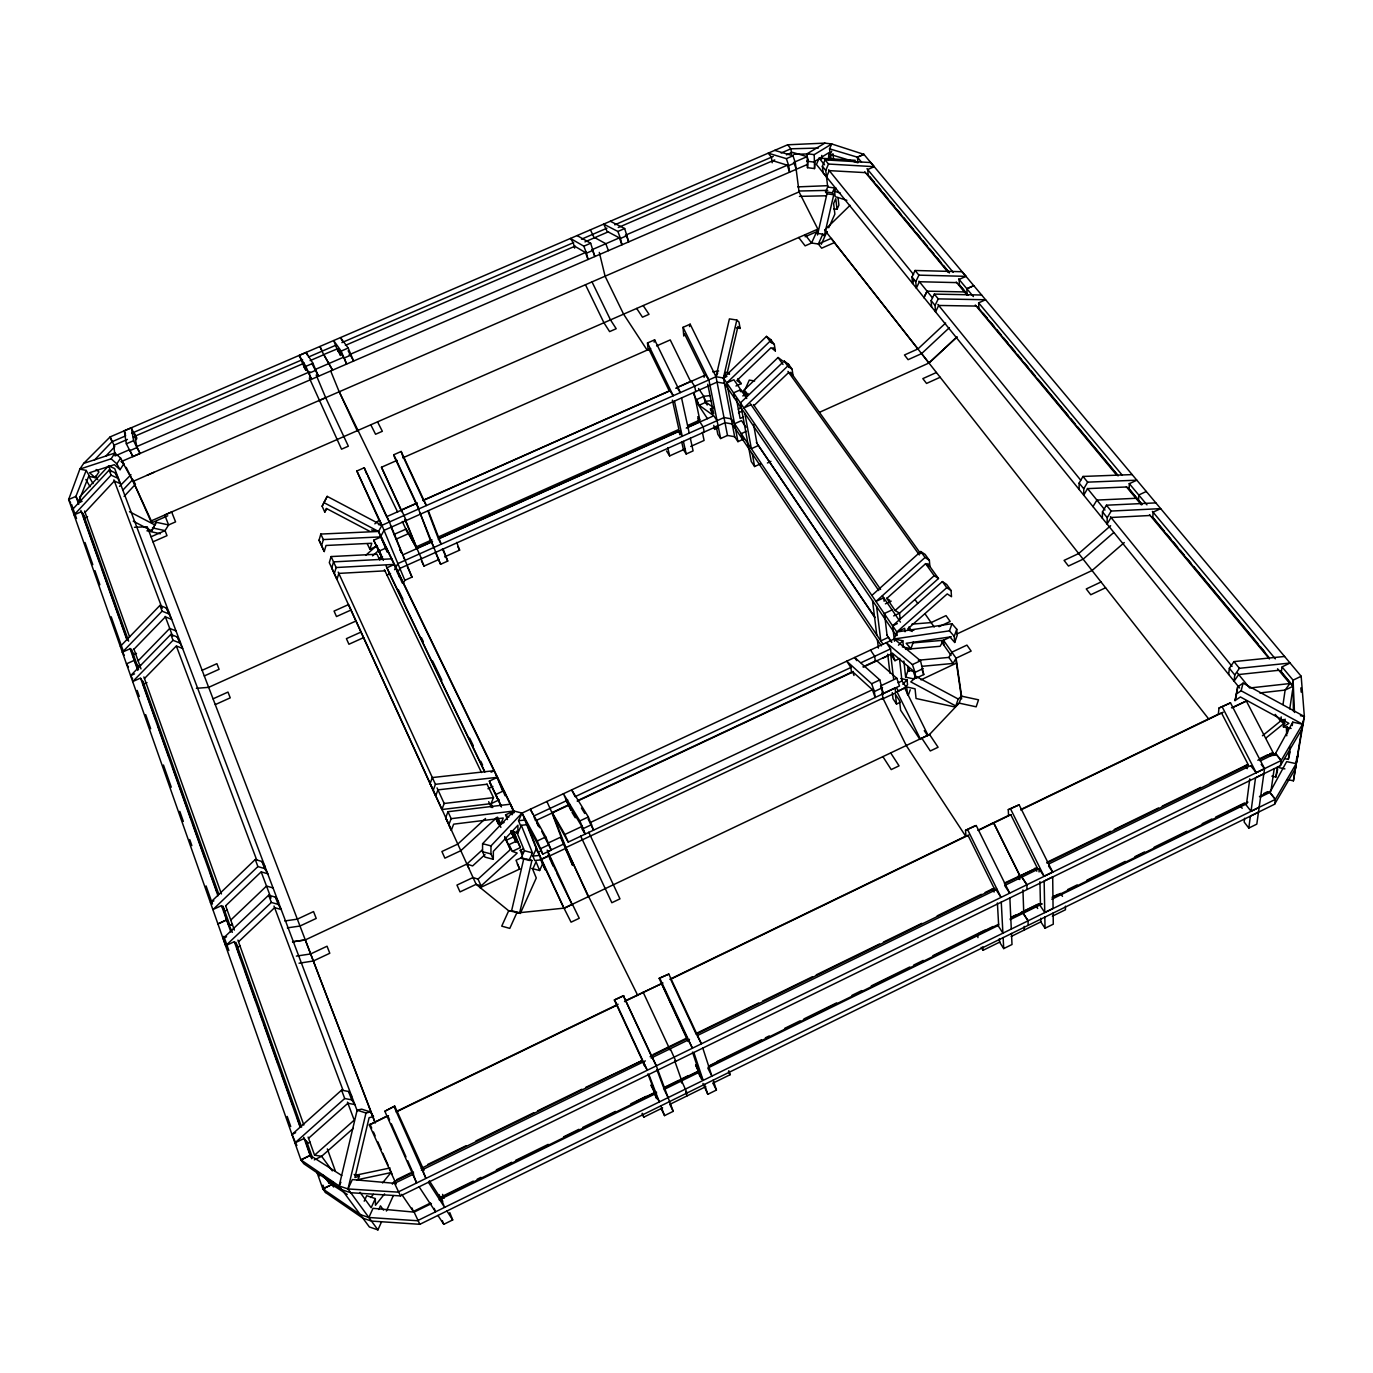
<?xml version="1.0" encoding="UTF-8"?>
<svg xmlns="http://www.w3.org/2000/svg" width="1373" height="1373" viewBox="0 0 1373 1373"><rect width="100%" height="100%" fill="white"/><g stroke="black" fill="none" stroke-linecap="round" stroke-linejoin="round"><path stroke-width="1.5" d="M511.683 831.454L517.844 833.051L517.947 825.19L493.353 851.346L493.285 859.326L484.944 857.112L482.541 851.723L482.592 843.691L513.845 810.997L522.049 813.091L894.235 638.96L949.464 630.842L954.235 636.368L954.698 642.461L949.944 636.986L906.163 643.302L910.917 648.674L913.457 641.672M1079.109 489.509L1079.144 483.073L1082.988 476.448L1132.159 474.595M493.285 859.326L490.933 853.92L490.985 845.905L522.049 813.091L537.221 840.98L542.764 854.109L551.26 850.11L545.768 836.964L530.338 809.212L532.861 814.343M1129.138 489.2L1129.327 483.691L1136.844 480.19L1087.639 482.146L1083.76 488.771L1083.709 495.19L1087.57 488.616L1126.512 486.986M1102.347 518.256L1102.485 511.854L1106.449 505.213L1155.86 502.878M1152.805 517.672L1153.08 512.18L1160.683 508.628L1111.203 511.065L1107.222 517.69L1107.067 524.091L1111.049 517.501L1150.196 515.493M1138.526 500.493L1138.766 495.001L1146.301 491.483M744.097 395.184L744.338 391.048L749.298 380.098L754.618 380.99M831.128 159.165L830.648 155.046L828.417 159.903L828.949 152.643L815.064 161.207L814.532 168.587L807.496 167.678L807.17 153.742L824.847 143.118L831.781 143.976L863.909 154.36L973.766 285.653L966.832 288.742L967.141 294.354L958.955 284.486M807.496 167.678L808.028 160.315M814.532 168.587L814.24 154.634L831.781 143.976L829.532 148.816L830.202 154.411L857.971 162.803L857.387 157.191L829.532 148.816M821.483 159.028L821.758 155.389M1244.659 818.222L1244.161 822.032L1248.795 828.073L1256.81 824.126L1264.55 768.64L1230.5 702.873L1218.984 708.056L1218.349 714.183L1221.541 713.033L1248.349 764.898L1245.019 765.825L1247.233 768.64M1228.681 674.469L1229.35 668.273L1233.949 661.614L1284.596 656.466M1281.284 672.221L1282.039 666.9L1290.088 663.022L1239.407 668.308L1234.773 674.967L1234.087 681.145L1238.686 674.538L1278.812 670.281M1285.162 719.177L1283.326 726.815L1288.887 723.331L1240.403 696.969L1235.031 700.573L1237.674 686.809L1243.08 683.136L1304.35 716.5L1293.417 780.825L1287.308 779.504M1236.97 692.987L1237.674 686.809M1246.667 802.793L1249.773 778.851M1248.795 828.073L1250.391 816.128L1258.475 812.164M1259.161 807.307L1251.043 811.289L1255.523 777.822L1263.829 773.754M1262.456 735.756L1280.614 721.014L1281.215 716.895M1283.017 704.521L1285.128 690.07L1289.848 683.548L1277.576 668.788M1274.195 768.794L1270.969 790.882L1259.453 796.512M1271.861 776.14L1275.877 777.015L1277.336 767.25L1284.888 768.897M1293.383 711.163L1293.091 680.167L1282.159 667.055M319.669 1175.906L316.923 1172.233L322.844 1188.915L325.59 1192.536L362.867 1218.16L371.465 1221.078L419.863 1224.304L1274.607 804.235L1275.345 799.378L1296.181 763.663L1297.948 756.094M824.847 143.118L787.656 144.783L110.132 436.906L83.633 463.422L79.857 469.103L68.65 499.532L300.91 1159.893L303.811 1163.738L341.946 1189.773L350.767 1192.725L400.487 1195.917L1280.408 765.653L1281.181 760.505L1302.548 724.189L1304.35 716.5L1301.175 676.254L973.783 285.653L966.849 288.742L958.629 278.873M1289.762 708.914L1292.559 690.31M1292.216 725.631L1292.748 722.147L1302.548 724.189L1293.417 780.825M1284.51 758.582L1288.32 759.406L1290.225 747.187M677.129 387.615L680.39 392.575L654.629 339.835L647.507 342.975L648.09 350.029M654.114 342.186L654.629 339.835M817.484 235.006L826.958 193.816L825.516 191.877L827.713 187.054L825.757 170.441L828.485 164.039L825.087 159.869L822.358 166.253L823.165 172.792L826.546 176.98L829.275 170.63L865.471 172.638M825.516 191.877L832.33 192.769L833.754 194.726L824.281 235.967L822.822 234.131L816.008 233.187L811.546 243.038L805.127 245.853L798.708 237.495M734.675 436.734L723.399 377.987L736.82 320.046L729.406 318.879L716.002 376.734L727.501 435.447L734.675 436.734L737.953 441.643L743.926 438.948M1303.509 721.752L1301.707 729.423L1280.408 765.653M351.042 610.007L336.488 616.546L334.051 611.088L348.57 604.566L476.139 884.315L508.696 910.78L511.614 910.694L523.868 858.348L521.002 858.245L524.417 850.745L516.385 831.163M912.994 642.89L943.508 640.264L956.071 658.199L961.581 696.162L959.195 703.13L929.538 734.452L564.252 908.119L516.746 912.976L509.795 928.388L501.729 926.14L508.696 910.78L519.629 912.891L531.9 860.459L525.876 858.863M1288.32 759.406L1290.105 751.838M381.454 1222.021L377.918 1229.882L369.388 1226.981L339.148 1185.98L357.134 1110.173L361.631 1109.144L370.453 1111.958L373.525 1116.627L369.097 1117.708L354.921 1177.553L359.434 1176.215L357.718 1179.922M377.918 1229.882L348.004 1188.949L365.99 1113.005L370.453 1111.958M1275.877 777.015L1277.662 769.515M564.08 908.342L571.065 922.175L579.252 918.28L572.387 904.258L564.08 908.342L538.267 852.238L527.266 824.795M1235.031 700.573L1236.489 694.875M1235.734 694.429L1241.123 690.773L1243.08 683.136M726.952 376.408L723.399 377.987L716.002 376.734L690.156 324.2L683.05 327.323L683.754 336.042L684.389 333.69L704.761 375.155L704.057 377.369M133.25 521.208L151.665 530.819L156.007 522.221L168.604 524.932L175.572 521.877L171.642 511.957L164.709 515.012L168.604 524.932L165.052 530.63L151.047 536.774M156.007 522.221L155.218 525.138L129.508 511.7M689.503 326.585L690.156 324.2M320.819 534.063L323.341 539.572L321.557 545.682L319.051 540.173L320.819 534.063L378.536 531.454L381.951 525.31L716.002 376.734L717.77 372.941M319.051 540.173L324.251 551.534L326.019 545.476L371.757 543.262L369.903 549.269L377.335 545.956M379.772 560.012L376.991 554.211L331.099 556.563L329.297 562.638L441.883 809.521L491.088 803.634L499.291 799.807M334.308 573.639L336.145 567.53L331.099 556.563M572.181 904.481L547.192 850.127M955.814 705.979L958.2 699.011L961.581 696.162L978.52 699.818L976.169 706.82L959.195 703.13L955.814 705.979L910.797 681.883L914.04 678.966L915.293 675.499M954.235 636.368L956.741 629.229L951.987 623.702L896.809 631.975L894.235 638.96L920.528 660.773L923.754 674.572L915.688 678.382L913.028 670.642L892.313 653.085L894.956 660.688L899.693 658.456M954.698 642.461L957.187 635.339L956.741 629.229M949.464 630.842L951.987 623.702M908.377 694.978L910.23 689.812M914.04 678.966L905.648 677.164L908.137 670.247L907.707 666.197M338.221 572.112L435.43 784.309L433.164 790.419L435.687 795.928L437.953 789.87L487.089 784.24M441.883 809.521L444.183 803.48L437.06 787.913M497.541 817.175L500.785 823.989L503.239 818.016L453.656 824.16L451.322 830.202L445.659 817.81L447.976 811.718L510.55 804.183L514.034 812.765M447.976 811.718L451.168 818.668L448.817 824.761L451.322 830.202M96.127 469.497L98.942 471.969L95.183 477.667L89.554 472.724L114.388 464.658L120.052 469.686L123.81 463.902L120.601 458.084L114.92 453.021L111.127 458.805L79.857 469.103L86.19 470.424L75.893 496.391L78.742 504.389M487.02 784.12L493.491 797.644L491.088 803.634L492.753 807.581M326.534 509.074L324.783 512.129L322.14 506.225L327.186 496.374L381.951 525.31L404.846 580.333L403.216 583.353M774.698 150.378L793.01 155.784L795.327 162.769L799.052 191.894L817.862 229.119L816.832 231.625L805.093 236.757M327.186 496.374L322.14 506.225M324.783 512.129L326.311 508.422L369.629 531.282M882.135 692.112L882.89 698.119L565.899 847.587L588.313 896.826M855.225 160.298L819.132 158.152L816.437 164.485L1239.596 687.976M386.397 1211.037L393.33 1195.591M520.298 913.508L536.277 877.982L532.69 869.229L536.071 861.746L539.623 870.516L531.677 868.423M539.623 870.516L542.524 864.098L540.31 858.588M821.277 244.343L826.992 231.625M828.743 227.729L834.87 214.102L833.6 203.496L835.779 198.673L837.032 209.297L833.668 208.833M837.032 209.297L838.903 205.126L838.011 197.54M378.811 1209.476L380.458 1205.837L383.496 1210.111M822.822 234.131L818.377 243.999L821.638 248.204L834.475 242.558L831.197 238.387L818.377 243.999L811.546 243.038L805.093 234.697M364.205 1201.186L366.711 1195.711L375.327 1198.595L371.156 1207.742L360.069 1192.348M521.002 858.245L529.051 860.373L532.467 852.856L521.345 825.43L517.844 833.051M832.33 192.769L834.527 187.947L827.713 187.054M347.249 1194.441L331.803 1184.556L322.844 1188.915L360.241 1214.573L368.856 1217.491L373.027 1208.326L414.114 1212.119L431.431 1203.623M532.913 856.1L536.311 848.617L541.374 859.841L534.715 860.545L532.913 856.1L539.606 855.379M846.849 200.304L835.179 196.648L834.544 191.293L836.003 188.084M830.202 154.411L831.678 151.184M341.757 1175.511L310.144 1155.414L300.91 1159.893L339.148 1185.98L348.004 1188.949L352.346 1179.561L394.566 1183.337L413.702 1174.001M518.548 820.694L522.049 813.091L527.283 824.641L520.436 825.379L518.548 820.694L525.396 819.956M897.204 635.424L896.809 631.975L723.399 377.987L726.042 372.272L729.012 373.971M339.148 1185.98L340.899 1182.239M512.078 814.79L513.845 810.997L378.536 531.454L323.668 502.484M914.075 280.281L912.53 283.507L911.981 276.968L915.087 270.481L962.113 271.734L965.991 276.351L959.092 279.423L959.418 285.035M956.672 282.615L919.412 281.74L916.306 288.193L915.774 281.654L918.897 275.149L915.087 270.481M967.141 295.212L964.43 291.934L927.067 291.162L923.926 297.632L927.067 291.162L918.966 281.19M931.632 307.14L931.151 300.601L934.344 294.097L981.644 295.023M976.186 306.076L938.703 305.458L935.511 311.946L935.047 305.407L938.24 298.885L985.608 299.76L978.623 302.867L978.898 308.479M397.415 572.97L399.886 568.405L725.013 422.712L732.221 423.982L881.397 645.876M394.583 569.675L397.878 563.582L724 417.564L731.243 418.834L882.908 644.057M1292.748 722.147L1275.534 753.468L1260.174 760.951M387.323 1115.837L369.303 1124.968L396.196 1183.989M951.232 636.643L943.508 640.264L940.11 646.288L905.579 649.326M918.331 660.224L948.88 657.41L951.867 652.192L966.918 645.104L971.157 651.094L956.071 658.199L953.068 663.434L922.484 666.283M1274.607 804.235L1295.391 768.605L1296.833 756.883M1092.977 506.654L1096.89 500.081L1135.917 498.296M151.665 530.819L154.325 526.563M120.052 469.686L116.825 463.851L120.601 458.084M384.56 1193.892L375.464 1205.271L375.327 1198.595M392.352 1184.161L394.943 1180.9M370.779 1197.513L373.405 1194.287M382.535 1182.96L390.378 1173.246M413.204 1174.241L416.603 1182.977L384.835 1111.272L394.72 1106.106L423.982 1170.431M384.835 1111.272L394.72 1106.106M357.426 1111.392L114.697 468.571L108.639 465.79L79.6 497.043L81.024 501.042M72.254 509.761L109.154 470.064L115.263 472.861L118.507 478.662M109.154 470.064L111.059 475.161L74.056 514.909L81.35 511.734L84.251 516.626M85.075 512.369L114.354 480.996L120.429 483.759L115.263 472.861M124.085 496.408L135.446 484.309L132.821 479.537L122.849 490.144M105.961 455.922L114.731 446.74L110.132 436.906L111.968 441.763L94.377 460.144M904.756 687.701L907.553 684.784L907.038 679.875L900.757 678.519M120.343 646.374L159.937 605.424L166.27 607.999L169.531 613.662M124.359 655.35L122.386 652.175L162.083 611.174L159.937 605.424M902.799 684.252L907.038 679.875M133.988 649.223L165.395 616.855L171.694 619.395L166.27 607.999M138.141 660.859L169.72 628.422L176.053 630.928M132.615 678.794L130.641 675.636L170.818 634.429L177.186 636.935L180.464 642.581M170.818 634.429L173.015 640.316L132.735 681.557L140.527 678.073L143.461 682.81M144.457 678.537L176.328 645.962L182.678 648.451L177.186 636.935M898.457 645.207L902.816 640.762L894.235 638.96M119.52 486.368L130.967 474.715M945.637 323.033L917.936 348.948L824.675 230.063L850.059 205.332M723.399 377.987L766.477 336.385L770.819 339.629L774.321 344.503L775.35 350.887L771.025 347.695L736.855 380.561L741.266 383.651L735.945 386.019M737.953 441.643L726.763 382.93L769.978 341.276L774.321 344.503M747.324 395.767L743.685 390.481L778.045 357.512L782.387 360.704M265.195 866.775L261.951 861.506L255.258 859.498L210.481 902.439L213.879 900.877M754.052 405.55L788.737 372.443L793.062 375.601L792.084 369.234L788.514 364.24L784.155 361.03L740.425 402.907L751.254 461.5L754.618 466.528L760.642 463.799M225.653 905.785L261.179 871.855L267.855 873.812L264.611 868.56L257.901 866.569L212.987 909.561L221.482 905.614L224.417 910.007M792.084 369.234L787.742 366.042L743.874 407.97L751.065 404.743M230.767 920.064L266.516 886.048L273.227 887.988M237.237 945.997L234.32 941.672L225.704 945.688L223.147 938.377L268.645 895.196L275.407 897.118L278.616 902.318M225.704 945.688L271.373 902.456L278.135 904.361L281.362 909.544L274.634 907.673L238.524 941.792M917.919 348.948L904.464 354.989L908.102 359.675L921.592 353.616L949.378 327.684M956.912 336.986L928.972 363.004L819.75 412.192M956.912 337.003L928.972 363.004L921.592 353.616M485.544 818.48L457.793 844.086L441.9 851.517L444.886 858.159L460.813 850.694L496.391 817.948M482.455 849.767L466.889 864.046L305.287 939.921L292.586 941.809L305.287 939.921L374.709 1121.844M485.029 854.555L472.604 865.934L466.889 864.046L468.897 868.388M513.09 831.008L517.14 840.825L509.074 844.618L512.301 851.38L517.192 853.079L481.099 885.911L476.139 884.315L460.024 891.901L456.952 885.087L473.05 877.519L478.01 879.132L510.842 849.183M871.855 595.436L920.785 551.517L925.11 554.4L929.367 560.356L929.916 566.568L925.608 563.719L886.804 598.422L889.738 600.241M929.367 560.356L925.059 557.472L875.974 601.443L883.749 597.821L884.143 601.305M296.877 1145.494L291.968 1134.476L341.568 1090.145L348.57 1091.501L351.711 1096.238M308.547 1138.286L347.901 1103.257L354.852 1104.561L351.711 1099.859L344.709 1098.52L294.938 1142.902L304.137 1138.457L307.003 1142.37M886.649 598.182L895.127 610.504L934.189 575.699L938.48 578.531L899.504 613.199L893.686 615.911M894.51 641.242L892.604 625.796L942.359 581.586L946.666 584.435L951.06 590.527L951.506 596.706L947.233 593.908L907.759 628.851L910.677 630.636M951.06 590.527L946.752 587.695L896.809 631.975L904.687 628.302L905.047 631.752M308.118 1137.101L314.571 1155.174L354.217 1120.128L347.472 1102.124M353.29 1128.366L321.625 1156.306L314.297 1159.893M365.681 555.327L376.871 545.51M372.529 555.876L378.897 550.281M374.846 523.834L379.326 519.938L381.951 525.31L378.399 524.572M1110.62 525.722L1078.697 553.542L1064.075 560.39L1068.469 566.036L1083.125 559.171L1113.554 532.707M1124.281 542.592L1092.033 570.533L957.015 633.931M738.348 409.308L741.523 406.614M1265.803 738.142L1283.909 723.468L1281.215 720.156M920.322 738.966L921.781 738.142L930.293 750.962L938.085 747.255L929.538 734.452L920.322 738.966L897.032 691.803L906.146 687.152L901.975 680.957L899.504 658.783M897.032 691.803L906.146 687.152M440.682 1197.119L473.325 1181.106M477.169 1179.235L480.996 1177.348M496.357 1169.813L511.717 1162.279M515.562 1160.391L548.205 1144.378M563.565 1136.844L578.925 1129.31M582.77 1127.422L615.396 1111.409M630.756 1103.875L646.117 1096.341M663.399 1087.862L678.76 1080.328M680.682 1079.384L688.388 1075.608M717.255 1061.449L761.534 1039.721M765.379 1037.834L769.24 1035.946M784.635 1028.394L800.047 1020.843M803.891 1018.955L836.62 1002.891M852.015 995.339L861.643 990.62M871.271 985.9L909.767 967.004M913.629 965.116L923.257 960.396M932.868 955.677L984.853 930.173M1011.798 916.958L1015.66 915.07M636.832 1101.266L655.487 1092.119M664.686 1087.605L696.986 1071.764M710.098 1065.328L721.597 1059.681M993.039 926.518L977.679 934.052L977.936 937.587M1011.832 917.301L1036.375 905.253M1053.177 897.015L1060.505 893.428L1062.479 896.346M401.688 1194.356L413.324 1211.467L430.556 1203.005M440.132 1198.303L656.551 1092.136M664.206 1088.377L698.754 1071.421M708.365 1066.718L998.72 924.252M1010.253 918.588L1040.957 903.537M439.137 1199.848L656.603 1093.131M664.309 1089.355L698.926 1072.364M708.537 1067.662L998.755 925.248M1010.15 919.653L1042.261 903.897M1296.181 763.663L1286.655 761.62L1269.871 792.41L1275.345 799.378L417.409 1220.734L368.856 1217.491M1044.75 912.479L1053.074 908.394L1052.696 876.866L1044.149 881.037L1044.75 912.479L1039.824 905.099M642.289 1113.932L643.834 1117.141L662.627 1107.891M670.161 1104.201L705.773 1086.678M713.256 1082.988L730.093 1074.716L728.857 1070.7M981.146 947.336L983.034 950.305L999.939 941.981M1011.215 936.437L1041.163 921.712M1052.37 916.186L1065.448 909.767L1065.448 906.146M437.918 1215.431L443.771 1224.321L452.695 1219.928L449.778 1212.582M661.151 1108.629L664.549 1115.614L673.216 1111.341L656.294 1065.791L623.325 995.665L614.349 1000.007L642.341 1060.488L421.219 1168.406M702.976 1083.417L707.799 1094.315L716.414 1090.059L713.188 1080.088M999.39 938.617L999.595 942.153L1003.714 948.589L1012.004 944.504L1011.489 933.417M1040.751 918.28L1040.82 921.884L1045.042 928.234L1053.28 924.183L1053.142 912.942M1281.181 760.505L1275.534 753.468L1281.181 760.505L397.895 1192.124L348.004 1188.949M1039.069 871.958L1039.001 868.731L1044.064 876.231L1052.645 872.044L1019.126 804.818L1008.28 809.675L1008.537 815.459L978.057 830.184M1250.614 765.619L1256.209 772.707L1264.55 768.64L1261.186 764.383M1021.392 912.256L1038.709 903.777M1052.164 897.17L1057.948 894.355M1067.559 889.635L1077.17 884.933M1086.798 880.23L1125.259 861.386M1134.87 856.683L1144.498 851.964M1154.109 847.261L1186.804 831.249M1202.199 823.714L1211.81 818.995M1215.654 817.107L1244.504 802.982M1263.744 793.56L1267.588 791.689M1052.456 897.891L1247.954 802.141M1051.838 899.212L1246.924 803.651M1260.311 797.095L1269.871 792.41L1275.345 799.378M396.797 1179.561L410.304 1172.988M427.638 1164.51L466.202 1145.7M475.83 1140.997L533.668 1112.782M537.529 1110.894L581.86 1089.27M585.722 1087.382L642.341 1060.488M653.188 1054.464L685.865 1038.503M697.278 1032.925L758.685 1002.959M762.616 1001.054L812.49 976.718M816.266 974.864L879.63 943.955M883.423 942.101L921.832 923.342M937.158 915.877L981.317 894.321M985.145 892.467L992.816 888.709M1004.332 883.096L1037.199 867.77L1010.803 814.755L1008.537 815.459M1047.101 862.227L1110.465 831.351M1114.275 829.498L1158.417 807.993M1162.262 806.123L1200.688 787.416M1210.248 782.747L1246.718 764.984M1260.157 758.445L1267.863 754.687M394.291 1181.552L413.53 1172.164M650.098 1056.695L686.672 1038.846M696.317 1034.144L995.03 888.348M1004.676 883.646L1037.319 867.719M1046.895 863.051L1248.246 764.95M1257.84 760.264L1273.183 752.799L1246.358 701.037L1231.478 707.833M421.357 1170.259L645.379 1060.9M651.128 1058.085L689.486 1039.361M996.97 889.258L697.175 1035.62L701.397 1043.755L668.805 974.075L659.16 978.348L688.096 1041.472M1039.138 868.663L1004.658 885.499L1009.636 893.068L976.237 825.551L974.109 826.186L965.528 830.339L965.974 836.037L968.051 835.436L994.344 888.691M1048.749 863.995L1250.563 765.636M323.239 1175.254L329.245 1183.303L332.832 1181.569M1275.208 714.389L1280.614 721.014L1283.772 719.486M322.844 1188.915L331.803 1184.556L333.622 1186.993M306.454 1143.863L310.109 1142.096M614.349 1000.007L623.84 995.803M659.16 978.348L668.805 974.075M965.528 830.339L976.237 825.551M1008.28 809.675L1019.126 804.818M1218.984 708.056L1230.5 702.873M396.934 1111.186L618.107 1004.229M625.813 1000.522L661.614 983.617L687.272 1038.554L686.449 1038.211M669.818 979.241L966.489 835.779M1020.894 809.486L1217.954 714.372M369.303 1124.968L388.49 1115.683M396.179 1111.976L616.855 1005.259M624.526 1001.552L662.953 982.965M968.737 835.11L670.642 979.258L696.214 1034.195M978.348 830.459L1011.094 814.618M1020.74 809.967L1223.223 712.209M1232.868 707.558L1246.358 701.037M300.91 1159.893L310.144 1155.431L312.066 1158.005M1301.175 676.254L1293.091 680.167L1294.482 712.467M291.968 1134.476L295.641 1132.708M892.278 692.661L892.999 698.72L896.518 704.04L900.328 702.255M512.301 851.38L520.384 847.57L513.914 831.884M537.221 840.98L545.768 836.964M568.594 805.282L563.411 793.731L579.852 820.934L588.348 816.952L593.565 830.167L588.09 818.909M851.586 672.616L850.848 667.501L846.729 661.185L871.632 683.754L879.801 679.91L883.285 693.657L880.556 685.916M863.737 666.918L891.146 654.063L890.545 648.914L886.323 642.667L912.393 664.583L920.528 660.773M522.066 854.761L520.23 850.316L523.456 848.806M569.675 804.321L552.203 812.524L564.904 834.475L582.358 826.254M590.133 822.599L873.52 689.229M881.277 685.573L896.809 678.262L899.504 686.019L568.216 842.112L552.049 813.176L562.518 840.808L588.622 896.535L637.81 995.528M1101.043 581.98L1086.266 588.948L1090.763 594.749L1105.591 587.764M547.947 843.125L560.476 837.238L565.522 848.445L549.44 856.031L547.69 851.569L563.822 843.966M522.444 857.233L516.025 860.253L519.698 869.023L480.018 887.73M540.602 848.668L549.131 844.652M581.843 828.674L585.121 834.149L583.147 828.64L591.626 824.641M853.989 675.482L852.633 671.689L872.421 689.744L875.15 697.484L874.378 691.529L882.53 687.684M915.688 678.382L915.07 672.375L923.171 668.548M538.267 852.238L541.494 850.711M898.114 682.776L901.975 680.957M881.586 694.24L895.093 687.873L895.659 692.781L882.187 699.132M920.94 679.841L956.432 663.108L956.192 659.847M541.563 859.052L549.681 855.225M541.477 859.447L549.56 855.636M567.787 800.099L533.702 816.06L535.556 820.762L569.52 804.835M575.562 796.46L851.38 667.261M861.094 662.696L890.545 648.914M938.978 626.706L950.167 621.471L946.031 615.619L931.134 622.587L911.929 624.131M577.449 800.682L853.165 671.448M862.879 666.9L876.472 660.516L896.809 678.262M577.261 801.214L852.118 672.358M882.908 658.13L887.765 655.848M504.698 837.444L510.19 848.977L506.465 840.156L514.446 836.414L511.666 830.631M224.76 913.766L229.034 925.831L232.432 924.235M223.147 938.377L226.579 936.781M892.604 625.796L897.307 623.599M507.495 819.561L505.556 814.875L513.845 810.997L451.168 818.668M888.365 637.364L880.797 640.916L876.609 606.66M236.774 947.542L240.189 945.928M500.785 823.989L504.097 822.444M491.071 772.192L494.331 770.682L432.323 777.564L430.075 783.657L432.615 789.183M491.328 785.854L489.354 781.117L497.541 777.307L435.43 784.309M223.953 911.552L227.334 909.973M487.981 788.72L492.873 786.454M885.396 603.845L891.197 601.151M221.568 905.837L226.579 919.91L218.032 923.892L226.579 919.91L232.363 932.318M892.055 609.921L884.246 613.559L884.847 618.76M229.051 925.814L232.449 924.235M767.404 462.976L770.922 461.379M356.053 620.974L208.662 687.341L196.373 688.336M758.377 445.539L751.357 448.696L744.853 413.342M213.055 698.823L227.987 692.078L230.235 697.844L215.269 704.606M361.099 632.043L346.408 638.651L348.931 644.246L363.639 637.604M936.42 372.495L922.828 378.622L926.552 383.427L940.179 377.266M143.101 684.372L146.98 682.638M386.791 575.167L390.55 573.468M718.028 427.895L714.595 429.423L713.771 425.355M743.565 416.911L740.098 418.473L736.391 398.685M734.555 423.759L741.506 420.636L745.968 427.226M421.425 560.836L424.034 566.105L439.017 559.395M444.629 556.872L459.612 550.144L456.728 542.421M666.523 450.979L669.646 455.905L684.955 449.04M690.705 446.465L704.092 440.458L702.392 432.341M202.14 670.299L216.9 663.674L219.096 669.303L204.302 675.945M404.846 580.333L412.003 577.106L389.366 522.015L364.257 467.747L356.86 471.008L379.669 521.534M435.292 552.032L440.579 564.286L447.718 561.076L443.084 549.046M681.643 441.643L683.445 449.726L686.191 454L693.09 450.893L690.344 438.244M716.191 426.162L717.822 434.297L720.636 438.536L727.501 435.447M746.466 431.311L741.231 433.662L742.192 438.811M132.666 655.075L136.511 653.359M395.681 539.349L408.021 533.857L402.323 521.5M693.863 394.652L699.166 405.258L705.945 402.238L712.759 407.043M740.716 389.675L733.56 392.867L734.572 398.256M699.166 405.258L712.638 414.955L710.459 408.965L713.926 407.421M136.819 666.712L140.664 664.978M378.845 558.554L382.586 556.889M742.759 395.939L748.096 393.553M404.915 519.681L416.311 546.832L431.963 539.846M678.313 429.68L437.815 537.221L427.964 511.219M688.079 425.304L699.818 420.069L694.017 392.506M130.641 675.636L134.537 673.886M393.725 534.56L406.082 529.051L416.688 548.411L432.272 541.443M438.107 538.817L679.652 430.779M687.444 427.295L699.132 422.077L697.862 418.611M402.512 555.018L432.546 541.58M680.407 430.71L438.399 538.954L441.214 544.171L428.325 510.653M686.26 428.101L713.788 415.779L717.066 420.67M738.502 412.775L741.969 411.231M397.072 460.367L381.471 467.249L401.74 511.734L401.294 510.001L416.929 503.05M422.798 500.441L669.08 391.013M676.906 387.546L690.585 381.454L670.23 339.92L656.569 345.945M417.186 503.119L386.74 516.643L389.366 522.015M423.073 500.51L669.818 390.859M675.705 388.25L705.568 374.983L708.897 379.892L720.636 438.536M122.386 652.175L130.092 648.743L133.027 653.514M388.559 552.838L386.448 547.81L378.965 551.157L381.093 556.168L373.713 540.207L381.162 536.877L387.375 551.671M726.763 382.93L733.886 379.755L746.758 398.496M709.875 395.561L703.8 396.368L697.003 399.389L698.068 404.469L707.524 418.731M416.019 503.445L394.274 456.677L393.811 454.738L401.173 451.477L426.368 505.556L423.656 500.253M402.941 457.793L650.716 348.536M152.987 541.82L167.008 535.659L165.052 530.63L152.437 527.901M167.763 515.802L152.094 522.65L133.13 481.322L150.79 521.088L817.862 229.119M857.387 157.191L863.909 154.36L857.387 157.191L861.489 162.117M78.501 502.861L82.105 501.299M146.997 475.315L153.93 472.312M318.914 400.676L325.693 397.724L348.347 446.208L341.534 449.194L309.32 377.987M799.052 191.894L133.112 481.357L122.008 461.242M825.087 159.869L870.774 162.563L874.241 166.682L867.667 169.548L868.234 175.16M83.959 518.187L87.58 516.608M322.209 351.11L319.926 346.528L323.633 354.577L337.569 348.759L343.576 357.186M345.43 345.361L575.15 246.127M584.967 241.888L608.479 231.745M618.262 227.506L774.732 159.92M786.472 154.857L792.341 152.317L807.118 156.625L808.268 160.109M126.35 443.822L133.593 440.682L131.31 427.775L124.257 430.813L126.35 443.822L132.889 456.557L140.097 453.433L136.751 446.568L134.88 436.202L136.528 439.583M312.924 363.296L306.145 352.466L299.245 355.453L305.836 366.351L312.924 363.296L318.502 376.253L122.351 461.122M338.033 351.471L333.673 340.59L341.156 351.076L348.193 348.038L353.599 361.048L348.158 350.802M574.652 248.135L573.262 242.746L570.464 238.456L583.851 246.196L590.665 243.244L594.852 256.545L592.244 249.594M607.415 231.986L603.708 224.125L617.884 231.471L624.681 228.536L628.697 241.871L626.774 236.671M772.21 162.769L771.403 157.208L768.211 153.175L786.369 158.65L793.01 155.784M343.25 357.34L315.756 369.234M349.12 354.783L586.22 252.203M592.106 249.663L619.498 237.804M625.367 235.264L787.57 165.086M793.44 162.546L807.118 156.625M128.856 449.984L115.092 455.939L113.684 445.35L127.432 439.429M136.734 446.585L309.852 371.774M129.714 450.722L136.94 447.598L140.097 453.433M315.979 370.212L308.925 373.267L311.465 379.308L305.836 366.351M351.196 354.972L344.177 358.01L346.597 364.085L341.156 351.076M574.806 246.282L585.43 252.546L588.073 259.48L586.477 253.164L593.29 250.212M608.085 231.9L619.36 237.855L621.952 244.806L620.476 238.439L627.255 235.521M772.862 160.727L787.278 165.206L789.612 172.174L788.703 165.652L795.327 162.769M807.461 164.434L332.558 370.161L323.856 354.697L310.109 360.618M111.968 441.763L125.732 435.825M131.619 433.284L302.575 359.589M308.462 357.049L335.99 345.172M341.894 342.615L573.622 242.592M581.483 239.194L606.952 228.193M614.778 224.812L773.274 156.402M781.1 153.021L790.882 148.799L818.377 148.061M133.318 436.889L304.222 363.159M83.633 463.422L114.92 453.021M991.546 823.68L993.726 823.011L1020.088 876.128L1017.753 876.54L1019.744 879.527L1017.753 876.523M1269.75 753.76L1273.183 752.799M356.757 1179.87L389.881 1172.834M354.8 1175.408L390.069 1167.96M299.039 963.211L313.336 960.997L329.795 953.257L327.049 946.22L310.658 953.943L296.362 956.106M287.335 927.873L299.983 926.037L316.219 918.434L313.542 911.569L297.34 919.155L284.726 920.957M712.656 371.826L718.645 371.036M740.287 391.58L744.338 391.048L744.955 394.463M710.905 400.659L704.847 401.448L707.215 405.001M444.183 803.48L493.491 797.644M1259.779 692.953L1285.128 690.07L1293.194 686.174L1280.958 671.448M1289.848 683.548L1249.636 688.01L1237.468 673.045M1269.407 755.682L1275.723 755.15M909.613 630.567L913.869 630.207M384.955 570.842L338.805 573.399L336.986 579.475L331.734 567.993L333.553 561.883L391.786 558.828M336.145 567.53L394.48 564.389L386.929 567.77L389.057 572.764M323.341 539.572L381.162 536.877M134.485 527.301L147.22 526.769L375.344 1122.994M797.782 186.882L827.799 185.664M793.748 154.308L808.508 153.93M798.743 191.036L827.747 190.384M799.464 196.373L826.323 195.79M918.897 275.149L965.991 276.351M529.051 860.373L531.9 860.459M828.485 164.039L874.241 166.682M807.17 153.742L814.24 154.634M806.655 161.156L813.708 162.048M826.958 193.816L833.754 194.726M736.443 327.855L740.116 328.439L738.983 322.071L736.82 320.046M314.571 1155.174L321.625 1156.306L332.3 1170.877M643.113 992.147L670.23 1050.191M1300.437 715.693L1304.35 716.5M371.448 529.978L378.536 531.454L387.203 552.118M95.183 477.667L88.85 476.345L93.038 483.588M902.353 646.889L910.917 648.674M1283.326 726.815L1291.118 728.445M908.137 670.247L914.435 671.586M146.928 530.802L160.418 533.754M955.419 707.078L916.066 698.497L915.053 688.8L906.712 686.981L907.553 694.755M524.417 850.745L532.467 852.856M482.592 843.691L490.985 845.905M482.541 851.723L490.933 853.92M511.614 910.694L519.629 912.891M834.544 191.293L840.396 193.112M357.134 1110.173L365.99 1113.005M354.165 1174.464L359.434 1176.215M173.015 640.316L179.417 642.804M162.083 611.174L168.433 613.731M111.059 475.161L117.186 477.941M610.333 221.276L624.681 228.536M915.156 675.962L958.2 699.011M1241.123 690.773L1302.548 724.189M594.784 237.649L605.819 243.725L608.411 250.658M577.123 235.59L590.665 243.244M895.127 610.504L899.504 613.199L900.173 619.309M743.685 390.481L746.62 392.541M1280.614 721.014L1283.909 723.468M505.556 814.875L508.731 817.347M520.23 850.316L523.336 852.77M729.561 373.988L727.381 372.169L737.953 326.448L740.116 328.439M824.675 230.063L827.181 232.174M111.127 458.805L116.825 463.851M879.801 679.91L854.658 657.478L856.735 660.619M120.996 461.397L123.81 463.902M866.964 168.707L953.154 272.3M966.849 288.742L973.371 296.568M978.795 303.055L1122.359 475.315M1129.19 483.519L1146.953 504.835M1152.41 511.391L1275.345 658.868M983.222 313.37L987.341 318.313M990.07 321.608L994.189 326.551M996.935 329.846L1001.037 334.806M1003.783 338.101L1007.902 343.044M1010.631 346.339L1014.75 351.282M1017.496 354.577L1021.598 359.52M1024.344 362.815L1028.463 367.775M1031.192 371.07L1035.311 376.013M1038.057 379.308L1068.211 415.573M1070.957 418.868L1075.059 423.828M1077.805 427.123L1117.553 474.921M1129.893 489.766L1142.199 504.578M1153.08 517.655L1163.961 530.75M1166.69 534.028L1170.774 538.937M1173.486 542.198L1177.571 547.106M1180.299 550.384L1184.367 555.293M1187.096 558.571L1191.18 563.479M1193.892 566.74L1257.822 643.628M1260.551 646.906L1264.619 651.815M977.696 307.02L1118.085 475.899M1127.628 487.381L1141.255 503.771M1152.136 516.866L1269.167 657.65M1280.048 670.745L1292.302 685.47M869.898 176.877L873.983 181.802M876.712 185.098L880.814 190.023M883.543 193.318L887.627 198.244M890.356 201.522L894.458 206.465M897.187 209.743L901.272 214.686M904 217.964L913.56 229.48M916.289 232.758L920.373 237.701M923.102 240.979L927.204 245.921M929.933 249.2L934.018 254.142M936.746 257.42L940.848 262.363M943.577 265.641L947.662 270.584M959.95 285.378L968.137 295.229M867.53 174.302L949.395 272.97M975.311 305.029L1116.867 475.367M1126.392 486.831L1141.358 504.852M1149.544 514.703L1269.407 658.954M864.784 171.814L948.039 272.197M956.243 282.083L964.43 291.951M150.79 521.088L152.094 522.65M1282.279 720.293L1284.974 723.588M934.344 294.097L938.24 298.885M1082.988 476.448L1087.639 482.146M1106.449 505.213L1111.203 511.065M1233.949 661.614L1239.407 668.308M927.067 291.162L932.456 297.787M937.862 304.428L1080.705 480.172M1087.45 488.462L1104.99 510.052M1110.397 516.711L1232.062 666.403M819.132 158.152L824.538 164.794M828.588 169.789L913.577 274.531M822.358 166.253L825.757 170.441M911.981 276.968L915.774 281.654M931.151 300.601L935.047 305.407M1079.144 483.073L1083.76 488.771M1102.485 511.854L1107.222 517.69M1229.35 668.273L1234.773 674.967M787.656 144.783L790.882 148.799L791.637 154.377M834.355 242.626L1208.875 719.195M164.709 515.012L165.79 516.385M1245.62 804.286L1251.043 811.289M1240.042 805.522L1242.187 808.302M348.193 348.038L340.555 337.638L342.1 340.676M766.477 336.385L769.978 341.276M784.155 361.03L787.742 366.042M920.785 551.517L925.059 557.472M942.359 581.586L946.752 587.695M773.033 347.644L775.35 350.887M790.676 372.289L920.665 553.679M927.788 563.599L938.48 578.531M778.045 357.512L783.005 364.446M787.965 371.379L919.326 554.915M925.522 563.582L934.189 575.699M915.173 599.795L917.696 603.399M925.007 613.834L934.206 626.998M941.552 641.826L951.043 655.402M948.88 657.41L953.068 663.434M737.867 378.742L741.266 383.651M908.96 626.912L912.135 631.511M753.382 404.572L880.591 589.377M750.396 403.782L878.737 590.544M882.376 595.831L900.448 622.141M400.487 1195.917L394.566 1183.337M419.863 1224.304L414.114 1212.119M896.346 635.613L724.429 383.376L717.049 382.123L384.045 530.356L380.664 536.5L514.12 812.301M1048.577 866.054L1052.645 872.044M756.369 442.501L874.858 617.318M886.821 634.978L891.609 642.049M757.776 444.646L874.979 617.593M888.125 637.003L891.712 642.289M894.956 660.688L890.717 654.423L893.548 678.554M1034.796 868.234L1036.804 871.203M643.199 305.595L649.017 314.314L642.478 317.197L636.677 308.444M698.548 388.49L703.8 396.368L705.945 402.238M710.459 408.965L713.703 413.857L707.747 384.234M896.329 687.701L898.405 690.808M1026.85 884.641L1021.838 877.107L1026.867 884.641L1027.004 889.412M590.424 229.857L594.149 237.718M691.374 381.299L694.652 386.225L695.785 391.597M870.516 650.064L874.687 656.328L875.356 661.477M924.269 730.642L927.702 735.791M1035.757 905.562L1037.696 908.497M323.822 354.697L332.558 370.178L318.502 376.253L312.203 364.137M919.979 739.463L900.619 710.236L899.521 700.59L895.402 694.378L896.518 704.04M697.656 416.791L699.818 420.069M699.921 421.974L703.148 426.9L704.229 432.032M1028.034 920.699L1023.142 913.268L1028.017 920.682L1028.171 925.196M419.108 1186.804L435.55 1211.81L434.211 1208.394M647.043 349.978L623.599 314.177L605.098 276.23L599.297 252.409M965.665 836.191L906.249 745.522L882.89 698.119M670.007 390.773L673.251 395.75L647.507 342.975M996.06 889.704L1001.003 897.29L967.622 829.704M992.13 889.052L994.103 892.055M890.682 752.919L899.058 765.859L891.214 769.584L882.89 756.626M998.068 925.574L1002.891 933.039L1001.26 902.027M428.41 1182.256L444.595 1207.365L441.214 1198.818L442.775 1201.255M446.929 1210.986L452.695 1219.928M429.354 1180.814L440.493 1198.131L439.154 1194.733M128.461 667.003L126.488 663.846L134.228 660.379L137.163 665.15M588.348 816.952L571.666 789.887L575.115 796.666M581.448 808.096L584.778 813.503M406.082 529.051L416.688 548.411M308.393 372.409L303.124 363.639L306.128 370.418L303.879 365.784L305.475 369.577M571.975 812.267L575.27 817.742M70.607 502.81L68.65 499.532L75.893 496.391L78.793 501.299L89.039 475.367L86.19 470.424M85.864 479.469L90.052 486.694M95.732 476.105L97.809 479.726M539.709 827.679L536.637 822.135L538.079 825.911M541.769 831.386L551.26 850.11M126.196 467.352L133.112 481.357M136.94 438.262L134.005 432.787L135.258 435.996M135.893 437.609L131.31 427.775M651.162 1085.751L654.046 1091.243L651.197 1084.739L655.127 1092.822L647.902 1073.909M1222.193 706.889L1256.209 772.707M457.827 546.66L459.612 550.144M728.462 1071.558L730.093 1074.716M707.781 1068.022L711.866 1076.037L702.787 1048.028M377.575 421.906L382.346 431.294L375.567 434.263L370.813 424.858M447.718 561.076L442.432 548.822M712.913 1083.16L716.414 1090.059M416.276 503.513L440.579 564.286M688.251 1039.962L692.404 1048.148L659.847 978.417M338.239 350.939L340.573 355.521L337.604 348.742M566.019 800.184L571.117 810.568L568.765 804.767L581.843 826.495L585.121 834.149M695.699 1064.933L698.943 1071.335L692.507 1052.113M431.345 542.112L434.005 547.398M697.621 1071.455L701.637 1079.418M1010.562 808.954L1044.064 876.231M401.517 510.07L406.219 520.487M546.9 801.472L552.083 813.005M670.264 1048.749L675.859 1061.209M416.929 548.565L421.511 558.708M681.626 1080.86L687.049 1092.942M680.304 1079.95L681.9 1083.143M357.272 430.796L339.251 391.82L397.638 512.043M993.726 823.011L1020.053 876.128M904.738 688.165L928.045 735.293M683.05 327.323L708.897 379.892M306.145 352.466L307.655 355.538M652.244 1057.536L656.294 1065.791M400.127 549.766L401.86 553.302L390.464 525.584M403.37 556.786L405.121 560.338M664.12 1089.441L668.102 1097.559M648.948 349.308L669.269 390.927M412.003 577.106L407.403 566.792M551.191 861.781L553.336 866.157L549.869 857.353L555.945 871.151M556.631 872.902L572.232 904.824M669.818 1104.373L673.216 1111.341M129.543 449.692L132.889 456.557M592.02 281.911L610.504 319.909L616.202 328.713L609.612 331.614L603.948 322.775L585.482 284.76M299.245 355.453L304.617 368.153M643.216 1061.947L647.249 1070.219L614.812 1000.162M641.74 1060.042L644.932 1066.598M656.603 1097.559L654.252 1092.719L656.517 1098.623M133.593 440.682L136.94 447.598M542.524 864.098L545.338 869.916L541.82 861.146L563.239 906.781M398.324 589.669L402.958 599.297M421.494 637.861L423.347 641.723M432.598 660.997L441.866 680.27M469.652 738.125L473.359 745.831M480.773 761.26L482.627 765.104M373.713 540.207L383.376 560.356M386.105 566.036L484.72 771.472M489.337 781.065L501.351 806.105M389.177 573.004L484.755 772.158M489.732 782.541L501.454 806.964M517.14 840.825L520.384 847.57M511.511 832.107L516.076 841.666M510.602 830.819L516.094 842.318M384.389 569.675L481.477 772.536M367.312 543.845L369.903 549.269M488.668 801.712L491.414 807.496M496.254 817.673L500.888 827.421M499.394 825.293L497.06 820.368L498.553 823.92M504.749 836.552L506.465 840.156M496.46 820.127L498.296 823.972M517.312 863.977L519.698 869.023M403.508 457.535L423.382 500.184M393.811 454.738L418.971 508.834M381.471 467.249L401.294 510.001M651.351 1056.094L623.325 995.665M367.638 475.693L386.534 516.557M356.86 471.008L381.951 525.31M478.01 879.132L481.099 885.911M445.659 817.81L448.147 823.268M321.728 546.042L324.251 551.534M394.137 1106.792L425.939 1178.412L422.506 1169.693M387.873 1115.992L389.589 1119.887M391.322 1123.783L405.979 1156.89M407.712 1160.786L412.895 1172.473M399.921 549.475L401.225 552.444M370.006 1124.195L371.723 1128.091M373.439 1131.97L375.155 1135.849M377.729 1141.684L381.162 1149.441M382.878 1153.32L388.01 1164.973M389.726 1168.852L392.3 1174.687M542.764 854.109L523.937 817.793L537.495 851.586M552.203 812.524L565.899 847.587M430.659 541.065L419.863 512.489M564.904 834.475L568.216 842.112M579.852 820.934L583.147 828.64M695.579 1064.95L697.673 1069.842M378.999 549.886L382.346 557.764M377.232 546.437L382.243 558.262M496.889 817.416L500.218 825.293M316.185 375.001L325.693 397.724M396.574 569.4L402.255 582.976M393.897 563.857L399.577 577.432M497.747 799.24L495.79 794.504L504.011 790.676L505.951 795.413M511.202 831.695L512.455 834.681M366.694 474.131L364.257 467.747M499.48 782.061L505.058 795.705M496.288 775.436L502.672 791.071M330.687 370.967L339.217 391.854M405.172 519.028L416.311 546.832M420.962 558.451L424.034 566.105M642.272 1113.263L643.834 1117.141M442.569 1194.373L444.114 1198.286M548.308 854.813L550.487 860.322M442.329 1220.648L443.771 1224.321M124.257 430.813L125.509 434.04M403.353 457.964L401.173 451.477M412.003 1208.034L413.324 1211.467M648.845 1074.424L659.315 1101.867L655.367 1093.749L656.878 1097.731M660.825 1105.831L664.549 1115.614M643.765 1063.354L644.829 1066.169M583.851 246.196L586.477 253.164M261.951 861.506L264.611 868.56M275.407 897.118L278.135 904.361M348.57 1091.501L351.711 1099.859M108.639 465.79L110.904 471.814M113.908 479.829L162.186 608.342M165.206 616.374L172.723 636.403M176.482 646.391L256.751 860.099M261.265 872.078L271.013 898.062M255.258 859.498L257.901 866.569M268.645 895.196L271.373 902.456M341.568 1090.145L344.709 1098.52M274.016 906.06L342.975 1090.111M617.884 231.471L620.476 238.439M656.843 1069.55L663.21 1086.627M580.625 836.003L611.843 902.73L619.978 898.852L588.725 832.192M327.34 1148.909L335.321 1170.946M332.352 1182.17L333.793 1186.186M330.361 1180.523L331.803 1184.556M327.804 1179.27L329.245 1183.303M84.594 511.031L129.577 636.9M133.85 648.88L141.007 668.908M143.89 676.94L221.431 893.943M225.738 906.008L234.354 930.087M237.924 940.127L303.828 1125.036M83.067 513.296L128.633 641.174M131.482 649.154L138.604 669.166M142.895 681.214L218.77 894.149M223.061 906.197L229.497 924.286M83.478 516.849L99.131 560.802M101.962 568.8L119.743 618.76M121.167 622.741L126.865 638.737M132.546 654.715L136.099 664.704M143.255 684.784L155.406 718.937M158.255 726.969L168.982 757.089M172.569 767.147L191.156 819.372M192.58 823.388L204.731 857.524M210.447 873.606L216.883 891.678M322.964 1185.156L325.59 1192.536M235.933 942.359L301.597 1127.147M306.591 1141.203L312.306 1157.285M236.894 947.902L240.464 957.942M244.737 970.007L255.429 1000.128M258.999 1010.168L262.552 1020.208M263.976 1024.224L277.518 1062.376M281.808 1074.424L292.5 1104.544M297.478 1118.6L299.623 1124.624M306.745 1144.704L311.74 1158.761M226.579 919.91L230.87 931.992M234.44 942.05L300.155 1127.25M303.725 1137.307L310.144 1155.431M80.87 510.396L127.123 640.384M129.972 648.382L137.815 670.436M140.681 678.485L217.981 895.78M871.632 683.754L874.378 691.529M674.692 1060.814L681.437 1079.916M685.676 1091.913L687.084 1095.877M71.585 504.44L76.528 518.496M85.023 542.558L92.798 564.629M94.926 570.653L99.869 584.709M111.196 616.803L123.227 650.922M137.163 690.447L139.291 696.489M145.675 714.629L150.652 728.737M163.438 765.001L171.265 787.175M179.794 811.357L183.347 821.432M189.731 839.572L191.86 845.614M206.07 885.928L212.472 904.069M223.85 936.335L228.845 950.494M287.18 1116.438L290.733 1126.546M912.393 664.583L915.07 672.375M921.781 668.771L923.754 674.572M786.369 158.65L788.703 165.652M693.828 1052.422L703.13 1080.328L699.08 1072.296L700.436 1076.346M704.486 1084.361L707.799 1094.315M794.486 164.091L796.22 169.308M667.776 447.855L669.646 455.905M674.435 401.088L682.261 436.254L679.069 431.311L679.824 434.726M683.394 441.368L686.191 454M672.375 400.127L678.914 429.406M681.557 397.93L689.229 433.13M703.8 396.368L704.503 399.749M752.301 453.828L754.618 466.528M753.571 424.429L756.969 443.376M770.819 339.629L771.351 342.821M788.514 364.24L788.994 367.432M956.432 663.108L961.632 698.908M909.304 671.157L908.84 667.57L909.183 670.848M872.507 600.653L876.781 634.944M877.398 639.921L878.411 648.107M884.658 614.95L887.061 635.339M887.696 654.166L889.961 673.216M832.896 153.673L833.617 159.817M902.816 640.762L903.365 645.928M903.88 661.014L905.648 677.164M943.508 640.264L943.903 645.19M1300.849 687.907L1301.192 692.146M982.793 946.786L983.034 950.305M997.399 902.971L998.6 924.321M1003.131 937.519L1003.714 948.589M1009.859 897.822L1011.283 928.92M1287.325 726.557L1287.582 732.907M1286.398 727.347L1286.741 735.791M1022.936 889.996L1023.726 911.981M1024.224 926.397L1024.361 929.967M1039.945 881.689L1040.425 903.794M1044.819 917.027L1045.042 928.234M569.28 856.529L565.916 849.784L572.61 865.35L569.28 856.529"/></g></svg>
